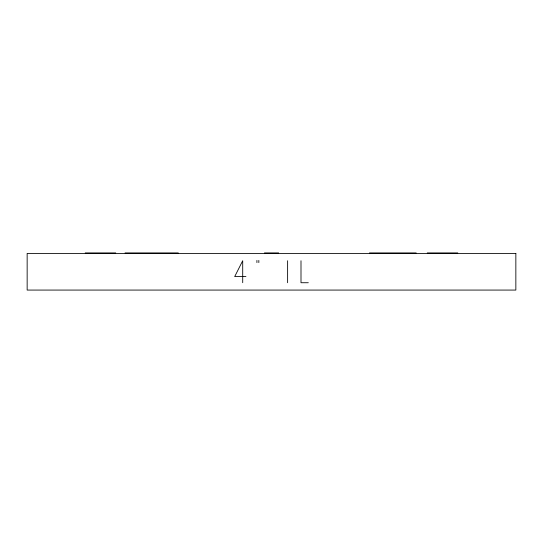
<?xml version="1.0" encoding="UTF-8"?>
<svg xmlns="http://www.w3.org/2000/svg" width="543" height="543" viewBox="0 0 543 543"><rect width="100%" height="100%" fill="white"/><g stroke="black" fill="none" stroke-linecap="round" stroke-linejoin="round"><path stroke-width="0.81" d="M85.203 252.929L115.747 252.929M125.033 252.929L178.294 252.929M264.434 252.929L278.661 252.929M369.464 252.929L416.176 252.929M427.246 252.929L457.79 252.929M245.945 276.591L234.698 276.591L242.707 260.728L242.707 282.699M308.302 282.733L300.998 282.733L300.998 260.755M287.614 260.755L287.614 282.733M258.835 260.43L258.835 262.595M256.914 260.43L256.914 262.595M515.85 253.418L27.15 253.418L27.15 290.071L515.85 290.071L515.85 253.418"/></g></svg>
